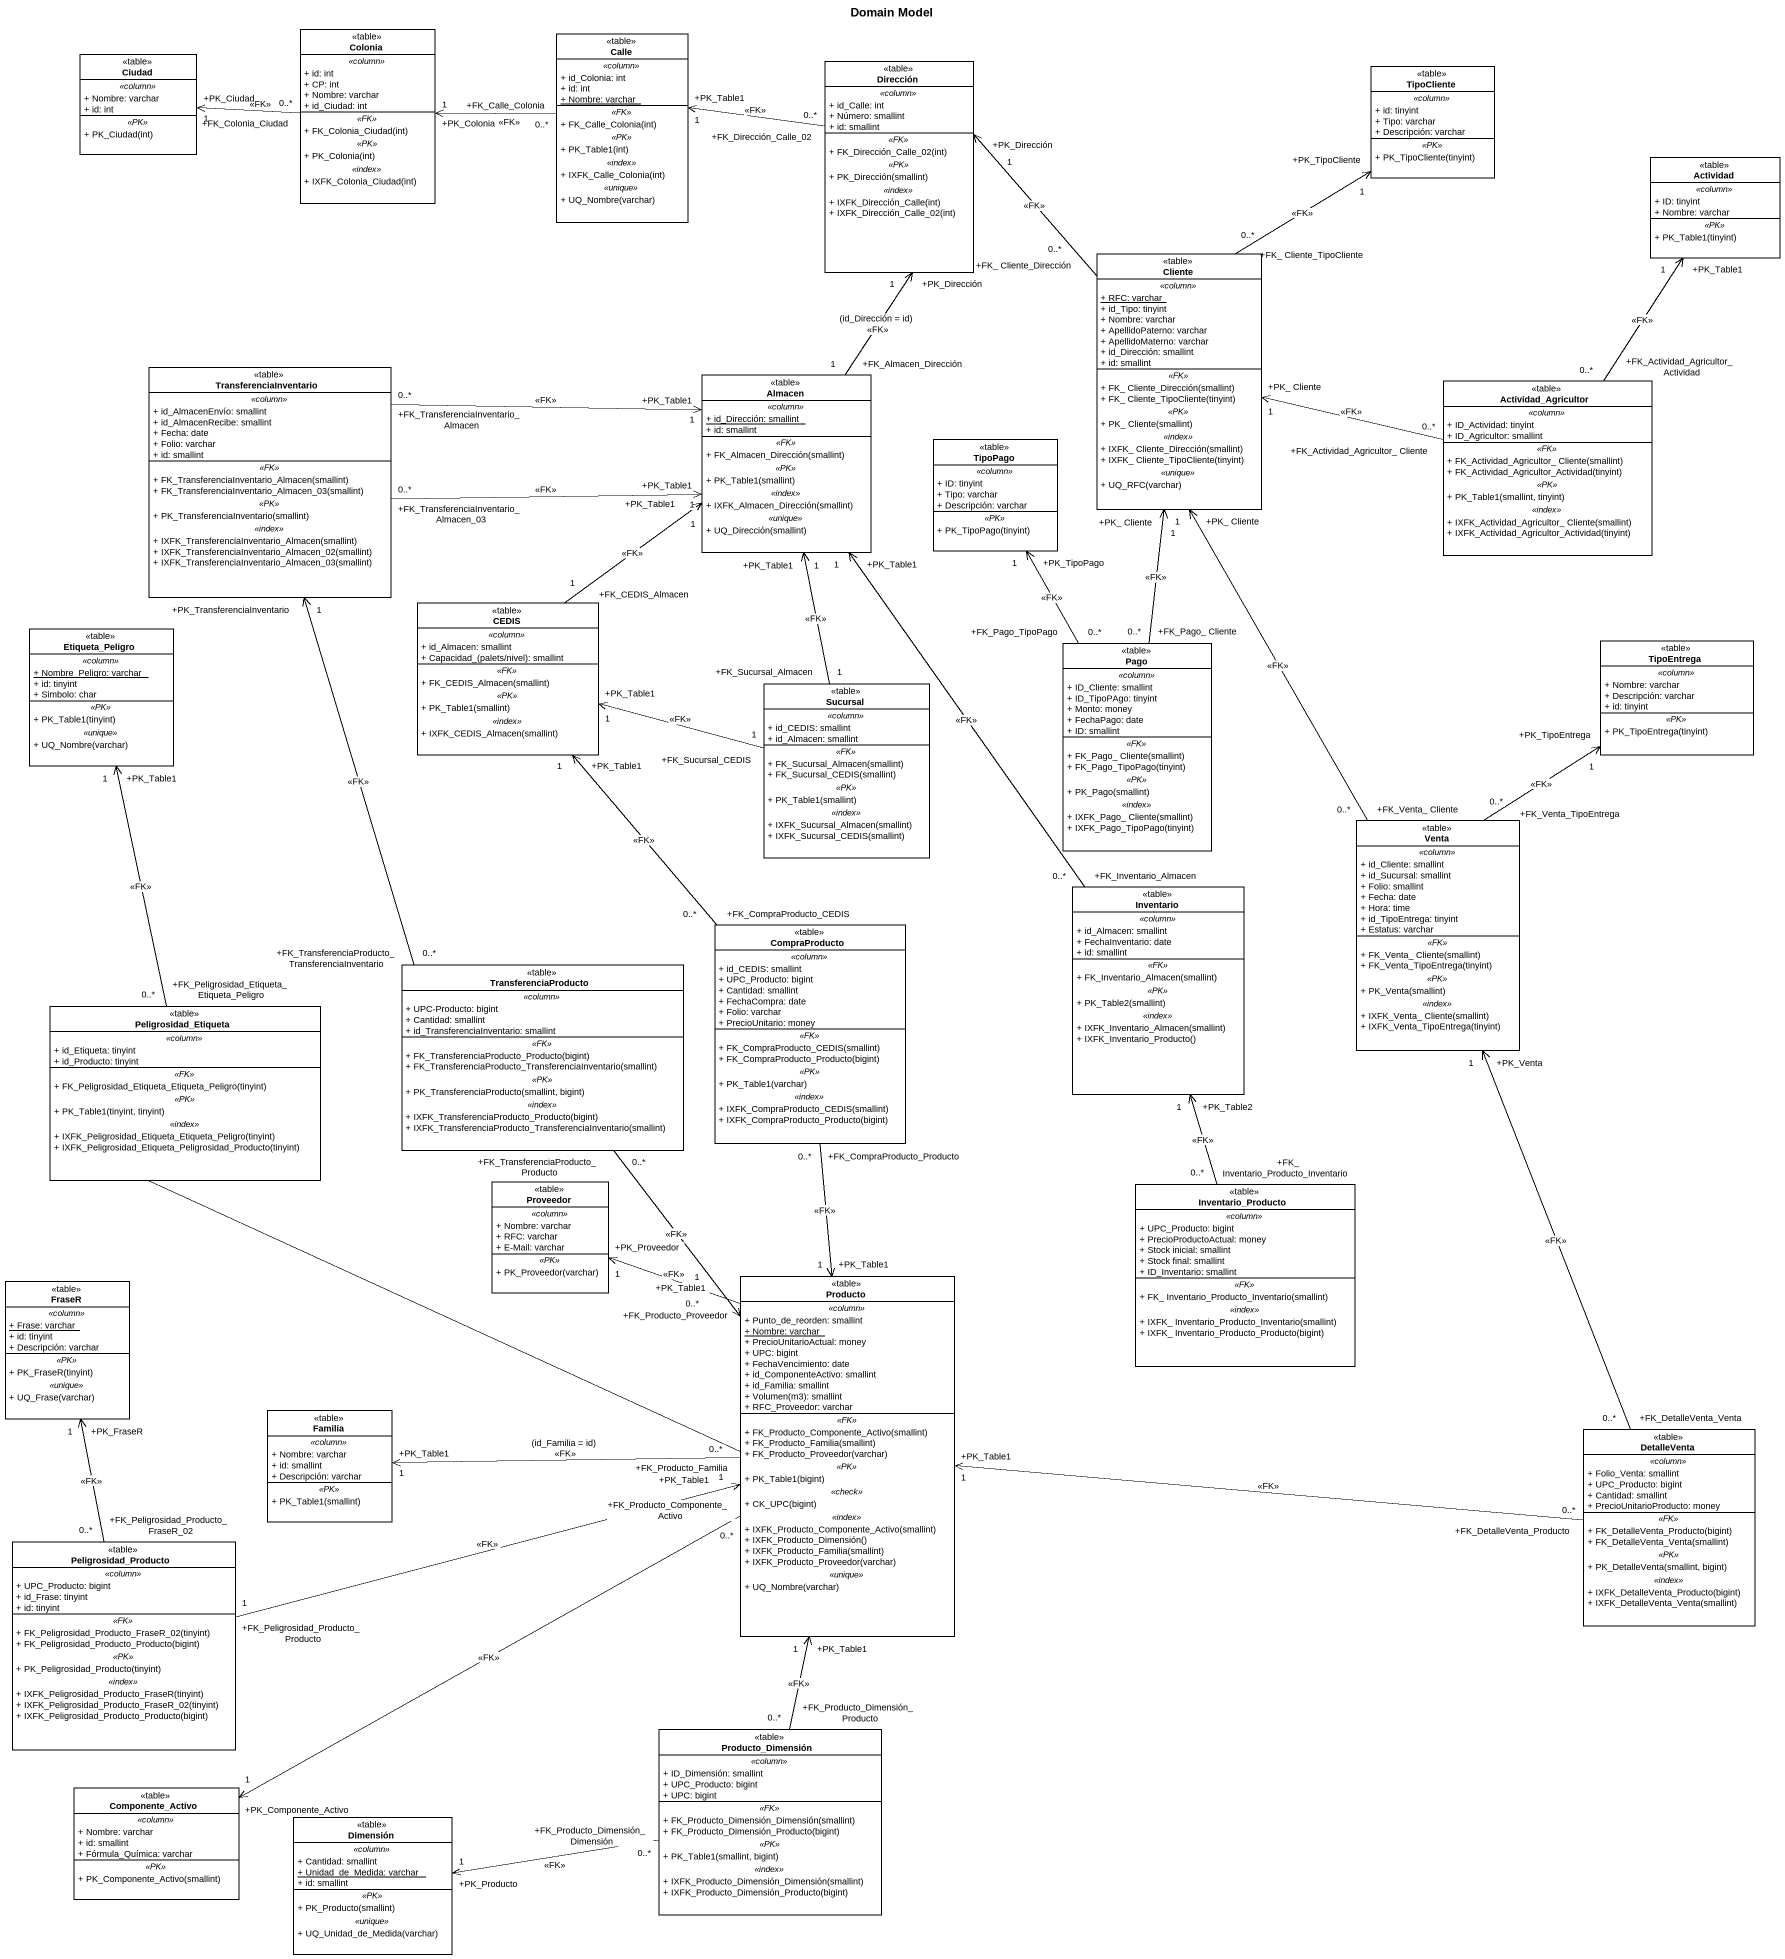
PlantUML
@startuml
title Domain Model
hide circle
hide empty members
skinparam classAttributeIconSize 0
class Colonia <<table>> {
  .. <<column>> ..
  + id: int
  + CP: int
  + Nombre: varchar
  + id_Ciudad: int
  .. <<FK>> ..
  + FK_Colonia_Ciudad(int)
  .. <<PK>> ..
  + PK_Colonia(int)
  .. <<index>> ..
  + IXFK_Colonia_Ciudad(int)
}
class Ciudad <<table>> {
  .. <<column>> ..
  + Nombre: varchar
  + id: int
  .. <<PK>> ..
  + PK_Ciudad(int)
}
class Calle <<table>> {
  .. <<column>> ..
  + id_Colonia: int
  + id: int
  {static} + Nombre: varchar
  .. <<FK>> ..
  + FK_Calle_Colonia(int)
  .. <<PK>> ..
  + PK_Table1(int)
  .. <<index>> ..
  + IXFK_Calle_Colonia(int)
  .. <<unique>> ..
  + UQ_Nombre(varchar)
}
class Dirección <<table>> {
  .. <<column>> ..
  + id_Calle: int
  + Número: smallint
  + id: smallint
  .. <<FK>> ..
  + FK_Dirección_Calle_02(int)
  .. <<PK>> ..
  + PK_Dirección(smallint)
  .. <<index>> ..
  + IXFK_Dirección_Calle(int)
  + IXFK_Dirección_Calle_02(int)
}
class TipoCliente <<table>> {
  .. <<column>> ..
  + id: tinyint
  + Tipo: varchar
  + Descripción: varchar
  .. <<PK>> ..
  + PK_TipoCliente(tinyint)
}
class Actividad <<table>> {
  .. <<column>> ..
  + ID: tinyint
  + Nombre: varchar
  .. <<PK>> ..
  + PK_Table1(tinyint)
}
class Cliente <<table>> {
  .. <<column>> ..
  {static} + RFC: varchar
  + id_Tipo: tinyint
  + Nombre: varchar
  + ApellidoPaterno: varchar
  + ApellidoMaterno: varchar
  + id_Dirección: smallint
  + id: smallint
  .. <<FK>> ..
  + FK_ Cliente_Dirección(smallint)
  + FK_ Cliente_TipoCliente(tinyint)
  .. <<PK>> ..
  + PK_ Cliente(smallint)
  .. <<index>> ..
  + IXFK_ Cliente_Dirección(smallint)
  + IXFK_ Cliente_TipoCliente(tinyint)
  .. <<unique>> ..
  + UQ_RFC(varchar)
}
class TransferenciaInventario <<table>> {
  .. <<column>> ..
  + id_AlmacenEnvío: smallint
  + id_AlmacenRecibe: smallint
  + Fecha: date
  + Folio: varchar
  + id: smallint
  .. <<FK>> ..
  + FK_TransferenciaInventario_Almacen(smallint)
  + FK_TransferenciaInventario_Almacen_03(smallint)
  .. <<PK>> ..
  + PK_TransferenciaInventario(smallint)
  .. <<index>> ..
  + IXFK_TransferenciaInventario_Almacen(smallint)
  + IXFK_TransferenciaInventario_Almacen_02(smallint)
  + IXFK_TransferenciaInventario_Almacen_03(smallint)
}
class Almacen <<table>> {
  .. <<column>> ..
  {static} + id_Dirección: smallint
  + id: smallint
  .. <<FK>> ..
  + FK_Almacen_Dirección(smallint)
  .. <<PK>> ..
  + PK_Table1(smallint)
  .. <<index>> ..
  + IXFK_Almacen_Dirección(smallint)
  .. <<unique>> ..
  + UQ_Dirección(smallint)
}
class Actividad_Agricultor <<table>> {
  .. <<column>> ..
  + ID_Actividad: tinyint
  + ID_Agricultor: smallint
  .. <<FK>> ..
  + FK_Actividad_Agricultor_ Cliente(smallint)
  + FK_Actividad_Agricultor_Actividad(tinyint)
  .. <<PK>> ..
  + PK_Table1(smallint, tinyint)
  .. <<index>> ..
  + IXFK_Actividad_Agricultor_ Cliente(smallint)
  + IXFK_Actividad_Agricultor_Actividad(tinyint)
}
class TipoPago <<table>> {
  .. <<column>> ..
  + ID: tinyint
  + Tipo: varchar
  + Descripción: varchar
  .. <<PK>> ..
  + PK_TipoPago(tinyint)
}
class CEDIS <<table>> {
  .. <<column>> ..
  + id_Almacen: smallint
  {field} + Capacidad_(palets/nivel): smallint
  .. <<FK>> ..
  + FK_CEDIS_Almacen(smallint)
  .. <<PK>> ..
  + PK_Table1(smallint)
  .. <<index>> ..
  + IXFK_CEDIS_Almacen(smallint)
}
class Etiqueta_Peligro <<table>> {
  .. <<column>> ..
  {static} + Nombre_Peligro: varchar
  + id: tinyint
  + Simbolo: char
  .. <<PK>> ..
  + PK_Table1(tinyint)
  .. <<unique>> ..
  + UQ_Nombre(varchar)
}
class Pago <<table>> {
  .. <<column>> ..
  + ID_Cliente: smallint
  + ID_TipoPAgo: tinyint
  + Monto: money
  + FechaPago: date
  + ID: smallint
  .. <<FK>> ..
  + FK_Pago_ Cliente(smallint)
  + FK_Pago_TipoPago(tinyint)
  .. <<PK>> ..
  + PK_Pago(smallint)
  .. <<index>> ..
  + IXFK_Pago_ Cliente(smallint)
  + IXFK_Pago_TipoPago(tinyint)
}
class TipoEntrega <<table>> {
  .. <<column>> ..
  + Nombre: varchar
  + Descripción: varchar
  + id: tinyint
  .. <<PK>> ..
  + PK_TipoEntrega(tinyint)
}
class Sucursal <<table>> {
  .. <<column>> ..
  + id_CEDIS: smallint
  + id_Almacen: smallint
  .. <<FK>> ..
  + FK_Sucursal_Almacen(smallint)
  + FK_Sucursal_CEDIS(smallint)
  .. <<PK>> ..
  + PK_Table1(smallint)
  .. <<index>> ..
  + IXFK_Sucursal_Almacen(smallint)
  + IXFK_Sucursal_CEDIS(smallint)
}
class Venta <<table>> {
  .. <<column>> ..
  + id_Cliente: smallint
  + id_Sucursal: smallint
  + Folio: smallint
  + Fecha: date
  + Hora: time
  + id_TipoEntrega: tinyint
  + Estatus: varchar
  .. <<FK>> ..
  + FK_Venta_ Cliente(smallint)
  + FK_Venta_TipoEntrega(tinyint)
  .. <<PK>> ..
  + PK_Venta(smallint)
  .. <<index>> ..
  + IXFK_Venta_ Cliente(smallint)
  + IXFK_Venta_TipoEntrega(tinyint)
}
class Inventario <<table>> {
  .. <<column>> ..
  + id_Almacen: smallint
  + FechaInventario: date
  + id: smallint
  .. <<FK>> ..
  + FK_Inventario_Almacen(smallint)
  .. <<PK>> ..
  + PK_Table2(smallint)
  .. <<index>> ..
  + IXFK_Inventario_Almacen(smallint)
  + IXFK_Inventario_Producto()
}
class CompraProducto <<table>> {
  .. <<column>> ..
  + id_CEDIS: smallint
  + UPC_Producto: bigint
  + Cantidad: smallint
  + FechaCompra: date
  + Folio: varchar
  + PrecioUnitario: money
  .. <<FK>> ..
  + FK_CompraProducto_CEDIS(smallint)
  + FK_CompraProducto_Producto(bigint)
  .. <<PK>> ..
  + PK_Table1(varchar)
  .. <<index>> ..
  + IXFK_CompraProducto_CEDIS(smallint)
  + IXFK_CompraProducto_Producto(bigint)
}
class TransferenciaProducto <<table>> {
  .. <<column>> ..
  + UPC-Producto: bigint
  + Cantidad: smallint
  + id_TransferenciaInventario: smallint
  .. <<FK>> ..
  + FK_TransferenciaProducto_Producto(bigint)
  + FK_TransferenciaProducto_TransferenciaInventario(smallint)
  .. <<PK>> ..
  + PK_TransferenciaProducto(smallint, bigint)
  .. <<index>> ..
  + IXFK_TransferenciaProducto_Producto(bigint)
  + IXFK_TransferenciaProducto_TransferenciaInventario(smallint)
}
class Peligrosidad_Etiqueta <<table>> {
  .. <<column>> ..
  + id_Etiqueta: tinyint
  + id_Producto: tinyint
  .. <<FK>> ..
  + FK_Peligrosidad_Etiqueta_Etiqueta_Peligro(tinyint)
  .. <<PK>> ..
  + PK_Table1(tinyint, tinyint)
  .. <<index>> ..
  + IXFK_Peligrosidad_Etiqueta_Etiqueta_Peligro(tinyint)
  + IXFK_Peligrosidad_Etiqueta_Peligrosidad_Producto(tinyint)
}
class Proveedor <<table>> {
  .. <<column>> ..
  + Nombre: varchar
  + RFC: varchar
  + E-Mail: varchar
  .. <<PK>> ..
  + PK_Proveedor(varchar)
}
class Inventario_Producto <<table>> {
  .. <<column>> ..
  + UPC_Producto: bigint
  + PrecioProductoActual: money
  + Stock inicial: smallint
  + Stock final: smallint
  + ID_Inventario: smallint
  .. <<FK>> ..
  + FK_ Inventario_Producto_Inventario(smallint)
  .. <<index>> ..
  + IXFK_ Inventario_Producto_Inventario(smallint)
  + IXFK_ Inventario_Producto_Producto(bigint)
}
class FraseR <<table>> {
  .. <<column>> ..
  {static} + Frase: varchar
  + id: tinyint
  + Descripción: varchar
  .. <<PK>> ..
  + PK_FraseR(tinyint)
  .. <<unique>> ..
  + UQ_Frase(varchar)
}
class Producto <<table>> {
  .. <<column>> ..
  + Punto_de_reorden: smallint
  {static} + Nombre: varchar
  + PrecioUnitarioActual: money
  + UPC: bigint
  + FechaVencimiento: date
  + id_ComponenteActivo: smallint
  + id_Familia: smallint
  {field} + Volumen(m3): smallint
  + RFC_Proveedor: varchar
  .. <<FK>> ..
  + FK_Producto_Componente_Activo(smallint)
  + FK_Producto_Familia(smallint)
  + FK_Producto_Proveedor(varchar)
  .. <<PK>> ..
  + PK_Table1(bigint)
  .. <<check>> ..
  + CK_UPC(bigint)
  .. <<index>> ..
  + IXFK_Producto_Componente_Activo(smallint)
  + IXFK_Producto_Dimensión()
  + IXFK_Producto_Familia(smallint)
  + IXFK_Producto_Proveedor(varchar)
  .. <<unique>> ..
  + UQ_Nombre(varchar)
}
class Familia <<table>> {
  .. <<column>> ..
  + Nombre: varchar
  + id: smallint
  + Descripción: varchar
  .. <<PK>> ..
  + PK_Table1(smallint)
}
class DetalleVenta <<table>> {
  .. <<column>> ..
  + Folio_Venta: smallint
  + UPC_Producto: bigint
  + Cantidad: smallint
  + PrecioUnitarioProducto: money
  .. <<FK>> ..
  + FK_DetalleVenta_Producto(bigint)
  + FK_DetalleVenta_Venta(smallint)
  .. <<PK>> ..
  + PK_DetalleVenta(smallint, bigint)
  .. <<index>> ..
  + IXFK_DetalleVenta_Producto(bigint)
  + IXFK_DetalleVenta_Venta(smallint)
}
class Peligrosidad_Producto <<table>> {
  .. <<column>> ..
  + UPC_Producto: bigint
  + id_Frase: tinyint
  + id: tinyint
  .. <<FK>> ..
  + FK_Peligrosidad_Producto_FraseR_02(tinyint)
  + FK_Peligrosidad_Producto_Producto(bigint)
  .. <<PK>> ..
  + PK_Peligrosidad_Producto(tinyint)
  .. <<index>> ..
  + IXFK_Peligrosidad_Producto_FraseR(tinyint)
  + IXFK_Peligrosidad_Producto_FraseR_02(tinyint)
  + IXFK_Peligrosidad_Producto_Producto(bigint)
}
class Producto_Dimensión <<table>> {
  .. <<column>> ..
  + ID_Dimensión: smallint
  + UPC_Producto: bigint
  + UPC: bigint
  .. <<FK>> ..
  + FK_Producto_Dimensión_Dimensión(smallint)
  + FK_Producto_Dimensión_Producto(bigint)
  .. <<PK>> ..
  + PK_Table1(smallint, bigint)
  .. <<index>> ..
  + IXFK_Producto_Dimensión_Dimensión(smallint)
  + IXFK_Producto_Dimensión_Producto(bigint)
}
class Componente_Activo <<table>> {
  .. <<column>> ..
  + Nombre: varchar
  + id: smallint
  + Fórmula_Química: varchar
  .. <<PK>> ..
  + PK_Componente_Activo(smallint)
}
class Dimensión <<table>> {
  .. <<column>> ..
  + Cantidad: smallint
  {static} + Unidad_de_Medida: varchar
  + id: smallint
  .. <<PK>> ..
  + PK_Producto(smallint)
  .. <<unique>> ..
  + UQ_Unidad_de_Medida(varchar)
}
Colonia "+FK_Colonia_Ciudad\n0..*" -left-> "+PK_Ciudad\n1" Ciudad : <<FK>>
Calle "+FK_Calle_Colonia\n0..*" -left-> "+PK_Colonia\n1" Colonia : <<FK>>
Dirección "+FK_Dirección_Calle_02\n0..*" -left-> "+PK_Table1\n1" Calle : <<FK>>
Cliente "+FK_ Cliente_Dirección\n0..*" -up-> "+PK_Dirección\n1" Dirección : <<FK>>
Cliente "+FK_ Cliente_TipoCliente\n0..*" -up-> "+PK_TipoCliente\n1" TipoCliente : <<FK>>
TransferenciaInventario "+FK_TransferenciaInventario_Almacen\n0..*" -right-> "+PK_Table1\n1" Almacen : <<FK>>
TransferenciaInventario "+FK_TransferenciaInventario_Almacen_03\n0..*" -right-> "+PK_Table1\n1" Almacen : <<FK>>
Almacen "+FK_Almacen_Dirección\n1" -up-> "+PK_Dirección\n1" Dirección : (id_Dirección = id)\n<<FK>>
Actividad_Agricultor "+FK_Actividad_Agricultor_Actividad\n0..*" -up-> "+PK_Table1\n1" Actividad : <<FK>>
Actividad_Agricultor "+FK_Actividad_Agricultor_ Cliente\n0..*" -left-> "+PK_ Cliente\n1" Cliente : <<FK>>
CEDIS "+FK_CEDIS_Almacen\n1" -up-> "+PK_Table1\n1" Almacen : <<FK>>
Pago "+FK_Pago_ Cliente\n0..*" -up-> "+PK_ Cliente\n1" Cliente : <<FK>>
Pago "+FK_Pago_TipoPago\n0..*" -up-> "+PK_TipoPago\n1" TipoPago : <<FK>>
Sucursal "+FK_Sucursal_Almacen\n1" -up-> "+PK_Table1\n1" Almacen : <<FK>>
Sucursal "+FK_Sucursal_CEDIS\n1" -left-> "+PK_Table1\n1" CEDIS : <<FK>>
Venta "+FK_Venta_ Cliente\n0..*" -up-> "+PK_ Cliente\n1" Cliente : <<FK>>
Venta "+FK_Venta_TipoEntrega\n0..*" -up-> "+PK_TipoEntrega\n1" TipoEntrega : <<FK>>
Inventario "+FK_Inventario_Almacen\n0..*" -up-> "+PK_Table1\n1" Almacen : <<FK>>
CompraProducto "+FK_CompraProducto_CEDIS\n0..*" -up-> "+PK_Table1\n1" CEDIS : <<FK>>
CompraProducto "+FK_CompraProducto_Producto\n0..*" --> "+PK_Table1\n1" Producto : <<FK>>
TransferenciaProducto "+FK_TransferenciaProducto_TransferenciaInventario\n0..*" -up-> "+PK_TransferenciaInventario\n1" TransferenciaInventario : <<FK>>
TransferenciaProducto "+FK_TransferenciaProducto_Producto\n0..*" --> "+PK_Table1\n1" Producto : <<FK>>
Peligrosidad_Etiqueta "+FK_Peligrosidad_Etiqueta_Etiqueta_Peligro\n0..*" -up-> "+PK_Table1\n1" Etiqueta_Peligro : <<FK>>
Peligrosidad_Etiqueta -right- Producto
Inventario_Producto "+FK_ Inventario_Producto_Inventario\n0..*" -up-> "+PK_Table2\n1" Inventario : <<FK>>
Producto "+FK_Producto_Proveedor\n0..*" -up-> "+PK_Proveedor\n1" Proveedor : <<FK>>
Producto "+FK_Producto_Familia\n0..*" -left-> "+PK_Table1\n1" Familia : (id_Familia = id)\n<<FK>>
Producto "+FK_Producto_Componente_Activo\n0..*" -left-> "+PK_Componente_Activo\n1" Componente_Activo : <<FK>>
DetalleVenta "+FK_DetalleVenta_Venta\n0..*" -up-> "+PK_Venta\n1" Venta : <<FK>>
DetalleVenta "+FK_DetalleVenta_Producto\n0..*" -left-> "+PK_Table1\n1" Producto : <<FK>>
Peligrosidad_Producto "+FK_Peligrosidad_Producto_FraseR_02\n0..*" -up-> "+PK_FraseR\n1" FraseR : <<FK>>
Peligrosidad_Producto "+FK_Peligrosidad_Producto_Producto\n1" -right-> "+PK_Table1\n1" Producto : <<FK>>
Producto_Dimensión "+FK_Producto_Dimensión_Producto\n0..*" -up-> "+PK_Table1\n1" Producto : <<FK>>
Producto_Dimensión "+FK_Producto_Dimensión_Dimensión\n0..*" -left-> "+PK_Producto\n1" Dimensión : <<FK>>
@enduml
